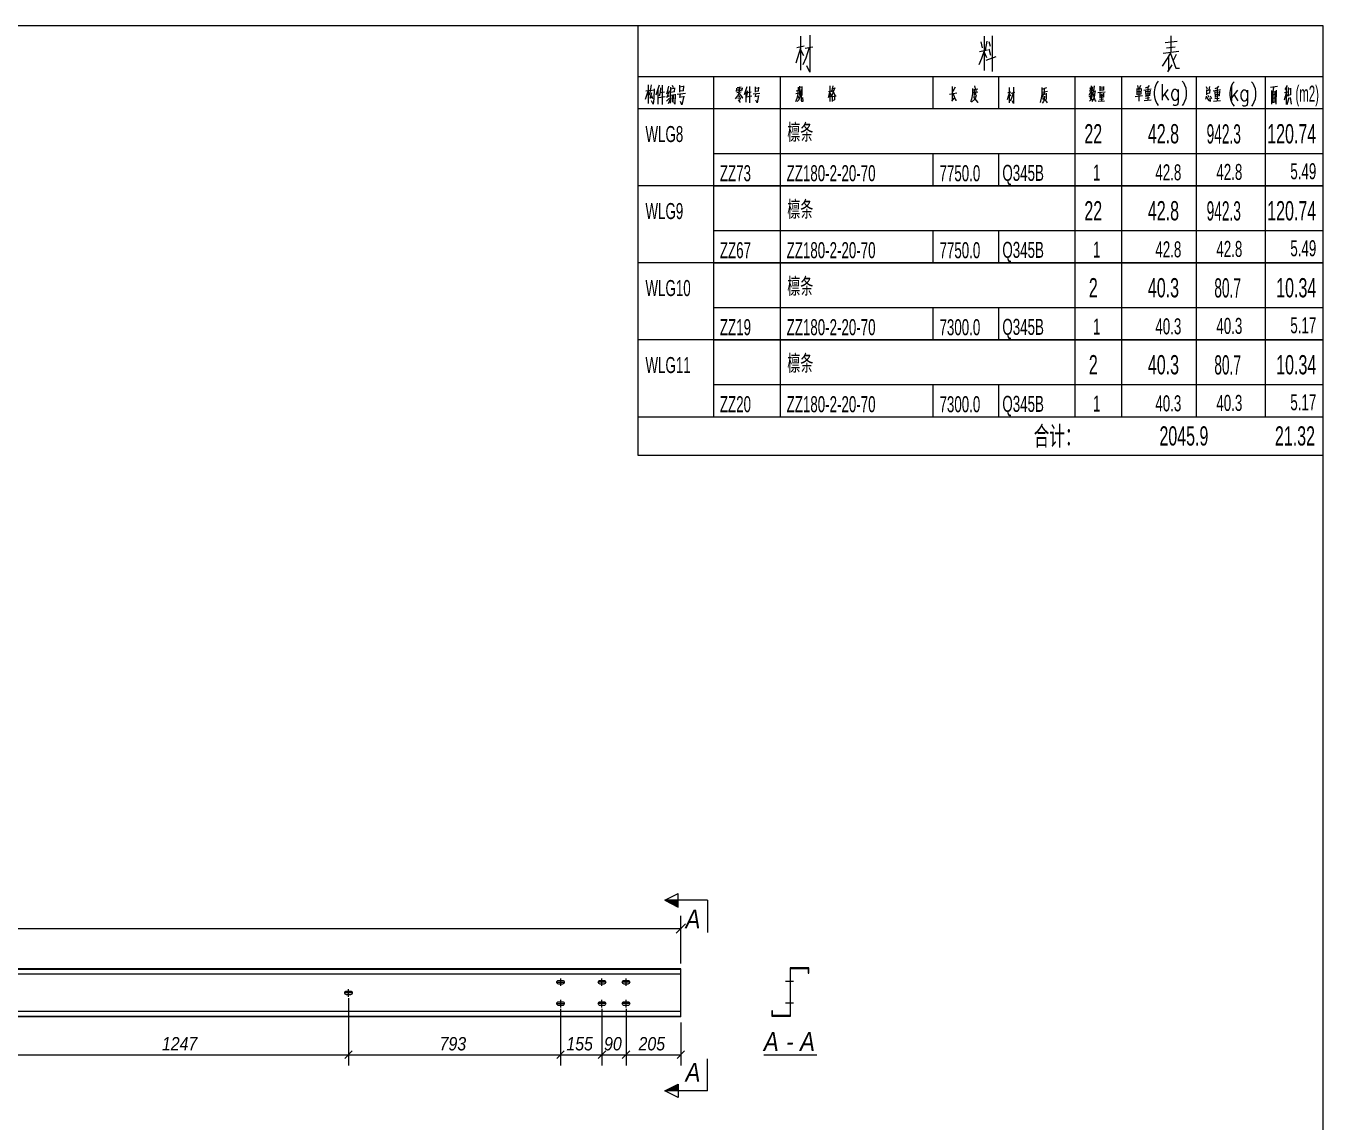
# Model space of a CAD drawing. Extents: x 857 to 4439, y -1249 to 4637.
# Drawn here: x 4196.2 to 4438.8, y 4432.2 to 4637.2 of the extents above; entities that cross this region are included whole.
import ezdxf

# ---------------------------------------------------------------- set-up
doc = ezdxf.new("R2010")
doc.units = 0
doc.header["$LTSCALE"] = 1000
doc.header["$MEASUREMENT"] = 0
doc.linetypes.add('XKITLINE00', pattern=[0])
doc.linetypes.add('XKITLINE02', pattern=[4, 2, -2])
for name, color, linetype, lineweight in [('Bolt', 7, 'Continuous', 0), ('DrawingSheet', 5, 'Continuous', 0), ('OtherObjectType', 1, 'Continuous', 0), ('Part', 2, 'Continuous', 0), ('Section', 6, 'Continuous', 0), ('Z-DIMENSIONS', 1, 'Continuous', 0)]:
    doc.layers.add(name, color=color, linetype=linetype, lineweight=lineweight)
doc.styles.add('Arial Italic', font='ariali.ttf')
doc.styles.add('宋体', font='arial.ttf')

# ---------------------------------------------------------------- blocks, each defined once
blk = doc.blocks.new('屋面檩条B区高跨二')
at = {"layer": 'Section'}
for points in [[(468.4, 250.22), (465.9, 251.47), (468.4, 251.47)], [(468.4, 215.82), (465.9, 215.82), (468.4, 217.07)]]:
    blk.add_hatch(color=1, dxfattribs=at).paths.add_polyline_path(points, flags=17)
at = {"layer": 'Bolt', "color": 3, "linetype": 'XKITLINE00', "lineweight": 0}
for p, q in [((445.7, 236.15), (445.72, 236.28)), ((445.72, 236.02), (445.7, 236.15)), ((445.7, 236.15), (445.7, 236.15)), ((445.7, 236.15), (447.1, 236.15)), ((445.72, 236.28), (445.8, 236.4)), ((445.8, 235.9), (445.72, 236.02)), ((445.8, 236.4), (445.91, 236.47)), ((445.91, 235.83), (445.8, 235.9)), ((445.91, 236.47), (446.05, 236.5)), ((446.05, 235.8), (445.91, 235.83)), ((446.05, 236.5), (446.75, 236.5)), ((446.75, 235.8), (446.05, 235.8)), ((446.4, 236.85), (446.4, 235.45)), ((446.75, 236.5), (446.88, 236.47)), ((446.88, 235.83), (446.75, 235.8)), ((446.88, 236.47), (447, 236.4)), ((447, 235.9), (446.88, 235.83)), ((447, 236.4), (447.07, 236.28)), ((447.07, 236.02), (447, 235.9)), ((447.07, 236.28), (447.1, 236.15)), ((447.1, 236.15), (447.07, 236.02)), ((447.1, 236.15), (447.1, 236.15)), ((453.45, 236.15), (453.47, 236.28)), ((453.47, 236.02), (453.45, 236.15)), ((453.45, 236.15), (453.45, 236.15)), ((454.85, 236.15), (453.45, 236.15)), ((453.47, 236.28), (453.55, 236.4)), ((453.55, 235.9), (453.47, 236.02)), ((453.55, 236.4), (453.66, 236.47)), ((453.66, 235.83), (453.55, 235.9)), ((453.66, 236.47), (453.8, 236.5)), ((453.8, 235.8), (453.66, 235.83)), ((453.8, 236.5), (454.5, 236.5)), ((454.5, 235.8), (453.8, 235.8)), ((454.15, 235.45), (454.15, 236.85)), ((454.5, 236.5), (454.63, 236.47)), ((454.63, 235.83), (454.5, 235.8)), ((454.63, 236.47), (454.75, 236.4)), ((454.75, 235.9), (454.63, 235.83)), ((454.75, 236.4), (454.82, 236.28)), ((454.82, 236.02), (454.75, 235.9)), ((454.82, 236.28), (454.85, 236.15)), ((454.85, 236.15), (454.82, 236.02)), ((454.85, 236.15), (454.85, 236.15)), ((457.95, 236.15), (457.97, 236.28)), ((457.97, 236.02), (457.95, 236.15)), ((457.95, 236.15), (457.95, 236.15)), ((459.35, 236.15), (457.95, 236.15)), ((457.97, 236.28), (458.05, 236.4)), ((458.05, 235.9), (457.97, 236.02)), ((458.05, 236.4), (458.16, 236.47)), ((458.16, 235.83), (458.05, 235.9)), ((458.16, 236.47), (458.3, 236.5)), ((458.3, 235.8), (458.16, 235.83)), ((458.3, 236.5), (459, 236.5)), ((459, 235.8), (458.3, 235.8)), ((458.65, 235.45), (458.65, 236.85)), ((459, 236.5), (459.13, 236.47)), ((459.13, 235.83), (459, 235.8)), ((459.13, 236.47), (459.25, 236.4)), ((459.25, 235.9), (459.13, 235.83)), ((459.25, 236.4), (459.32, 236.28)), ((459.32, 236.02), (459.25, 235.9)), ((459.32, 236.28), (459.35, 236.15)), ((459.35, 236.15), (459.32, 236.02)), ((459.35, 236.15), (459.35, 236.15)), ((488.47, 236.32), (489.97, 236.32)), ((489.32, 236.67), (489.42, 236.67)), ((489.32, 235.97), (489.42, 235.97)), ((406.05, 234.15), (406.07, 234.28)), ((406.07, 234.02), (406.05, 234.15)), ((406.05, 234.15), (406.05, 234.15)), ((407.45, 234.15), (406.05, 234.15)), ((406.07, 234.28), (406.15, 234.4)), ((406.15, 233.9), (406.07, 234.02)), ((406.15, 234.4), (406.26, 234.47)), ((406.26, 233.83), (406.15, 233.9)), ((406.26, 234.47), (406.4, 234.5)), ((406.4, 233.8), (406.26, 233.83)), ((406.4, 234.5), (407.1, 234.5)), ((407.1, 233.8), (406.4, 233.8)), ((406.75, 233.45), (406.75, 234.85)), ((407.1, 234.5), (407.23, 234.47)), ((407.23, 233.83), (407.1, 233.8)), ((407.23, 234.47), (407.35, 234.4)), ((407.35, 233.9), (407.23, 233.83)), ((407.35, 234.4), (407.42, 234.28)), ((407.42, 234.02), (407.35, 233.9)), ((407.42, 234.28), (407.45, 234.15)), ((407.45, 234.15), (407.42, 234.02)), ((407.45, 234.15), (407.45, 234.15)), ((445.7, 232.15), (445.72, 232.28)), ((445.72, 232.02), (445.7, 232.15)), ((445.7, 232.15), (445.7, 232.15)), ((445.7, 232.15), (447.1, 232.15)), ((445.72, 232.28), (445.8, 232.4)), ((445.8, 231.9), (445.72, 232.02)), ((445.8, 232.4), (445.91, 232.47)), ((445.91, 231.83), (445.8, 231.9)), ((445.91, 232.47), (446.05, 232.5)), ((446.05, 231.8), (445.91, 231.83)), ((446.05, 232.5), (446.75, 232.5)), ((446.75, 231.8), (446.05, 231.8)), ((446.4, 232.85), (446.4, 231.45)), ((446.75, 232.5), (446.88, 232.47)), ((446.88, 231.83), (446.75, 231.8)), ((446.88, 232.47), (447, 232.4)), ((447, 231.9), (446.88, 231.83)), ((447, 232.4), (447.07, 232.28)), ((447.07, 232.02), (447, 231.9)), ((447.07, 232.28), (447.1, 232.15)), ((447.1, 232.15), (447.07, 232.02)), ((447.1, 232.15), (447.1, 232.15)), ((453.45, 232.15), (453.47, 232.28)), ((453.47, 232.02), (453.45, 232.15)), ((453.45, 232.15), (453.45, 232.15)), ((454.85, 232.15), (453.45, 232.15)), ((453.47, 232.28), (453.55, 232.4)), ((453.55, 231.9), (453.47, 232.02)), ((453.55, 232.4), (453.66, 232.47)), ((453.66, 231.83), (453.55, 231.9)), ((453.66, 232.47), (453.8, 232.5)), ((453.8, 231.8), (453.66, 231.83)), ((453.8, 232.5), (454.5, 232.5)), ((454.5, 231.8), (453.8, 231.8)), ((454.15, 231.45), (454.15, 232.85)), ((454.5, 232.5), (454.63, 232.47)), ((454.63, 231.83), (454.5, 231.8)), ((454.63, 232.47), (454.75, 232.4)), ((454.75, 231.9), (454.63, 231.83)), ((454.75, 232.4), (454.82, 232.28)), ((454.82, 232.02), (454.75, 231.9)), ((454.82, 232.28), (454.85, 232.15)), ((454.85, 232.15), (454.82, 232.02)), ((454.85, 232.15), (454.85, 232.15)), ((457.95, 232.15), (457.97, 232.28)), ((457.97, 232.02), (457.95, 232.15)), ((457.95, 232.15), (457.95, 232.15)), ((459.35, 232.15), (457.95, 232.15)), ((457.97, 232.28), (458.05, 232.4)), ((458.05, 231.9), (457.97, 232.02)), ((458.05, 232.4), (458.16, 232.47)), ((458.16, 231.83), (458.05, 231.9)), ((458.16, 232.47), (458.3, 232.5)), ((458.3, 231.8), (458.16, 231.83)), ((458.3, 232.5), (459, 232.5)), ((459, 231.8), (458.3, 231.8)), ((458.65, 231.45), (458.65, 232.85)), ((459, 232.5), (459.13, 232.47)), ((459.13, 231.83), (459, 231.8)), ((459.13, 232.47), (459.25, 232.4)), ((459.25, 231.9), (459.13, 231.83)), ((459.25, 232.4), (459.32, 232.28)), ((459.32, 232.02), (459.25, 231.9)), ((459.32, 232.28), (459.35, 232.15)), ((459.35, 232.15), (459.32, 232.02)), ((459.35, 232.15), (459.35, 232.15)), ((488.47, 232.32), (489.97, 232.32)), ((489.32, 232.67), (489.42, 232.67)), ((489.32, 231.97), (489.42, 231.97))]:
    blk.add_line(p, q, dxfattribs=at)
at = {"layer": 'DrawingSheet', "color": 5, "linetype": 'XKITLINE00', "lineweight": 0}
for p, q in [((589, 415), (5, 415)), ((589, 5), (589, 415))]:
    blk.add_line(p, q, dxfattribs=at)
at = {"layer": 'OtherObjectType', "color": 6, "linetype": 'XKITLINE00', "lineweight": 0}
for p, q in [((460.84, 415), (460.84, 399.52)), ((460.84, 405.52), (589, 405.52)), ((475, 405.52), (475, 399.52)), ((487.48, 405.52), (487.48, 399.52)), ((516.04, 405.52), (516.04, 399.52)), ((528.28, 405.52), (528.28, 399.52)), ((542.56, 405.52), (542.56, 399.52)), ((551.32, 405.52), (551.32, 399.52)), ((565.24, 405.52), (565.24, 399.52)), ((578.2, 405.52), (578.2, 399.52)), ((460.84, 399.52), (460.84, 391.12)), ((589, 399.52), (460.84, 399.52)), ((475, 399.52), (475, 391.12)), ((487.48, 399.52), (487.48, 391.12)), ((542.56, 399.52), (542.56, 391.12)), ((551.32, 399.52), (551.32, 391.12)), ((565.24, 399.52), (565.24, 391.12)), ((578.2, 399.52), (578.2, 391.12)), ((460.84, 391.12), (460.84, 385.12)), ((475, 391.12), (475, 385.12)), ((475, 391.12), (589, 391.12)), ((487.48, 391.12), (487.48, 385.12)), ((516.04, 391.12), (516.04, 385.12)), ((528.28, 391.12), (528.28, 385.12)), ((542.56, 391.12), (542.56, 385.12)), ((551.32, 391.12), (551.32, 385.12)), ((565.24, 391.12), (565.24, 385.12)), ((578.2, 391.12), (578.2, 385.12)), ((460.84, 385.12), (460.84, 376.72)), ((589, 385.12), (460.84, 385.12)), ((475, 385.12), (589, 385.12)), ((475, 385.12), (475, 376.72)), ((487.48, 385.12), (487.48, 376.72)), ((542.56, 385.12), (542.56, 376.72)), ((551.32, 385.12), (551.32, 376.72)), ((565.24, 385.12), (565.24, 376.72)), ((578.2, 385.12), (578.2, 376.72)), ((460.84, 376.72), (460.84, 370.72)), ((475, 376.72), (475, 370.72)), ((475, 376.72), (589, 376.72)), ((487.48, 376.72), (487.48, 370.72)), ((516.04, 376.72), (516.04, 370.72)), ((528.28, 376.72), (528.28, 370.72)), ((542.56, 376.72), (542.56, 370.72)), ((551.32, 376.72), (551.32, 370.72)), ((565.24, 376.72), (565.24, 370.72)), ((578.2, 376.72), (578.2, 370.72)), ((460.84, 370.72), (460.84, 362.32)), ((589, 370.72), (460.84, 370.72)), ((475, 370.72), (589, 370.72)), ((475, 370.72), (475, 362.32)), ((487.48, 370.72), (487.48, 362.32)), ((542.56, 370.72), (542.56, 362.32)), ((551.32, 370.72), (551.32, 362.32)), ((565.24, 370.72), (565.24, 362.32)), ((578.2, 370.72), (578.2, 362.32)), ((460.84, 362.32), (460.84, 356.32)), ((475, 362.32), (475, 356.32)), ((475, 362.32), (589, 362.32)), ((487.48, 362.32), (487.48, 356.32)), ((516.04, 362.32), (516.04, 356.32)), ((528.28, 362.32), (528.28, 356.32)), ((542.56, 362.32), (542.56, 356.32)), ((551.32, 362.32), (551.32, 356.32)), ((565.24, 362.32), (565.24, 356.32)), ((578.2, 362.32), (578.2, 356.32)), ((460.84, 356.32), (460.84, 347.92)), ((589, 356.32), (460.84, 356.32)), ((475, 356.32), (589, 356.32)), ((475, 356.32), (475, 347.92)), ((487.48, 356.32), (487.48, 347.92)), ((542.56, 356.32), (542.56, 347.92)), ((551.32, 356.32), (551.32, 347.92)), ((565.24, 356.32), (565.24, 347.92)), ((578.2, 356.32), (578.2, 347.92)), ((460.84, 347.92), (460.84, 341.92)), ((475, 347.92), (475, 341.92)), ((475, 347.92), (589, 347.92)), ((487.48, 347.92), (487.48, 341.92)), ((516.04, 347.92), (516.04, 341.92)), ((528.28, 347.92), (528.28, 341.92)), ((542.56, 347.92), (542.56, 341.92)), ((551.32, 347.92), (551.32, 341.92)), ((565.24, 347.92), (565.24, 341.92)), ((578.2, 347.92), (578.2, 341.92)), ((460.84, 341.92), (460.84, 334.72)), ((460.84, 341.92), (589, 341.92)), ((475, 341.92), (589, 341.92)), ((460.84, 334.72), (589, 334.72))]:
    blk.add_line(p, q, dxfattribs=at)
at = {"layer": 'OtherObjectType', "color": 2, "linetype": 'XKITLINE00', "lineweight": 0}
for p, q in [((491.35, 406.74), (491.35, 413.07)), ((493.04, 413.27), (493.04, 406.36)), ((525.63, 413.07), (525.63, 406.65)), ((527.2, 406.51), (527.2, 413.13)), ((560.53, 413.13), (560.53, 410.08)), ((490.48, 408.07), (491.35, 410.89)), ((491.96, 411.21), (490.57, 410.89)), ((491.87, 409.41), (491.35, 410.45)), ((492.14, 410.83), (493.59, 411.12)), ((492.92, 410.98), (492.25, 408.97)), ((524.73, 410.22), (526.24, 410.51)), ((525.02, 412.02), (525.26, 410.89)), ((525.63, 410.37), (525.14, 408.89)), ((525.63, 410.08), (526.07, 409.12)), ((526.13, 412.17), (525.81, 410.45)), ((526.48, 412.08), (526.74, 411.21)), ((526.48, 410.69), (526.79, 409.55)), ((562.04, 410.22), (559.07, 409.84)), ((559.45, 411.88), (561.69, 412.17)), ((559.74, 410.89), (561.37, 411.12)), ((560.47, 409.99), (559.86, 408.89)), ((492.25, 408.97), (491.7, 407.7)), ((493.04, 406.36), (492.43, 407.55)), ((525.14, 408.89), (524.62, 407.7)), ((526.01, 408.6), (527.87, 409.26)), ((559.86, 408.89), (558.9, 407.46)), ((559.97, 406.42), (560.76, 407.7)), ((560.09, 409.12), (560.09, 406.59)), ((560.47, 409.84), (561.48, 407.09)), ((561.51, 409.64), (560.96, 408.51)), ((561.48, 407.09), (562.15, 407.09))]:
    blk.add_line(p, q, dxfattribs=at)
at = {"layer": 'OtherObjectType', "color": 4, "linetype": 'XKITLINE00', "lineweight": 0}
for p, q in [((462.28, 401.29), (462.76, 402.8)), ((463.09, 402.95), (462.34, 402.8)), ((462.76, 403.98), (462.76, 400.49)), ((463.03, 402.08), (463.23, 402.87)), ((463.23, 402.87), (463.42, 403.98)), ((463.23, 402.91), (463.93, 403.07)), ((463.93, 403.22), (463.83, 401.44)), ((464.82, 403.9), (464.2, 402.08)), ((464.58, 403.14), (464.58, 400.39)), ((465.11, 403.41), (465.03, 402.58)), ((465.05, 402.58), (465.82, 402.7)), ((465.42, 403.94), (465.42, 400.28)), ((466.6, 403.74), (466.27, 402.43)), ((466.71, 402.87), (466.27, 401.63)), ((466.98, 403.55), (466.93, 401.9)), ((467.7, 402.7), (466.95, 402.58)), ((466.98, 403.22), (467.66, 403.34)), ((467.27, 403.94), (467.44, 403.48)), ((467.7, 403.41), (467.64, 402.7)), ((468.65, 403.9), (468.65, 402.62)), ((468.65, 403.59), (469.36, 403.72)), ((469.42, 402.87), (468.65, 402.8)), ((469.42, 403.82), (469.36, 402.87)), ((479.31, 403.35), (479.22, 402.73)), ((479.29, 403.16), (480.36, 403.31)), ((479.39, 402.85), (479.66, 402.92)), ((479.41, 403.48), (480.2, 403.62)), ((479.8, 403.52), (479.8, 402.59)), ((479.93, 402.92), (480.2, 402.98)), ((479.93, 402.61), (480.2, 402.69)), ((480.38, 403.41), (480.28, 402.92)), ((481.21, 403.64), (480.71, 402.13)), ((481.02, 403.02), (481.02, 400.74)), ((481.34, 402.89), (481.26, 402.2)), ((481.71, 403.68), (481.71, 400.64)), ((482.78, 403.64), (482.78, 402.59)), ((482.78, 403.39), (483.4, 403.45)), ((483.42, 402.79), (482.78, 402.73)), ((483.42, 403.58), (483.38, 402.79)), ((490.46, 402.89), (490.98, 402.99)), ((490.81, 403.57), (490.75, 402.29)), ((491.11, 403.72), (491.11, 401.96)), ((491.6, 403.55), (491.11, 403.49)), ((491.37, 403.1), (491.23, 401.9)), ((491.56, 401.96), (491.6, 403.69)), ((496.79, 402.74), (496.44, 401.54)), ((496.5, 402.74), (497, 402.87)), ((496.79, 403.82), (496.79, 400.88)), ((496.79, 403.72), (496.79, 400.84)), ((497.31, 403.82), (497.06, 402.7)), ((497.19, 403.22), (497.66, 403.34)), ((497.23, 402.97), (497.74, 401.94)), ((497.7, 403.4), (497.41, 402.66)), ((519.61, 403.66), (519.61, 401.01)), ((519.95, 403.1), (519.61, 402.64)), ((520.19, 403.58), (519.95, 403.1)), ((523.46, 403.33), (523.42, 402.31)), ((523.46, 403.06), (524.44, 403.24)), ((523.73, 403.06), (523.73, 402.08)), ((523.81, 403.8), (523.92, 403.26)), ((524.08, 402.23), (524.1, 403.1)), ((530.37, 400.63), (530.37, 403.46)), ((531.1, 403.56), (531.1, 400.48)), ((536.41, 403.46), (536.39, 402.26)), ((537.26, 403.42), (536.41, 403.13)), ((536.46, 402.59), (537.45, 402.82)), ((536.89, 402.2), (536.91, 403.19)), ((545.61, 402.89), (545.2, 402)), ((545.28, 402.85), (545.99, 402.99)), ((545.37, 403.51), (545.49, 403.05)), ((545.61, 403.78), (545.61, 402.25)), ((545.61, 402.81), (545.9, 402.39)), ((545.86, 403.61), (545.76, 402.95)), ((546.03, 402.76), (545.9, 402.14)), ((546.11, 403.16), (546.03, 402.76)), ((546.03, 402.76), (546.52, 402.85)), ((546.17, 403.78), (546.11, 403.16)), ((546.3, 402.81), (546.23, 401.96)), ((547.25, 403.74), (547.25, 402.8)), ((547.25, 403.55), (547.95, 403.61)), ((547.25, 403.22), (547.85, 403.28)), ((547.95, 402.99), (547.25, 402.93)), ((547.97, 403.69), (547.93, 402.99)), ((554.19, 403.28), (554.19, 402.11)), ((554.94, 403.22), (554.19, 403.1)), ((554.27, 403.88), (554.44, 403.31)), ((554.29, 402.71), (554.85, 402.77)), ((554.58, 400.95), (554.58, 403.14)), ((554.85, 403.89), (554.63, 403.22)), ((554.96, 403.28), (554.9, 402.31)), ((555.49, 403), (556.88, 403.22)), ((556.2, 403.57), (555.76, 403.37)), ((555.78, 402.85), (555.83, 401.73)), ((555.81, 402.71), (556.61, 402.81)), ((556.49, 403.84), (556.2, 403.57)), ((556.2, 403.57), (556.2, 401.09)), ((556.65, 402.98), (556.57, 402.06)), ((557.54, 403.41), (557.42, 402.69)), ((557.42, 402.69), (557.42, 402.13)), ((557.75, 403.97), (557.54, 403.41)), ((557.96, 404.42), (557.75, 403.97)), ((558.18, 404.69), (557.96, 404.42)), ((558.93, 404.13), (558.93, 401.13)), ((560, 403.12), (558.93, 401.69)), ((560.75, 402.69), (560.63, 402.27)), ((560.96, 402.98), (560.75, 402.69)), ((561.18, 403.12), (560.96, 402.98)), ((561.49, 403.12), (561.18, 403.12)), ((561.7, 402.98), (561.49, 403.12)), ((561.91, 402.69), (561.7, 402.98)), ((561.91, 403.12), (561.91, 400.84)), ((562.67, 404.69), (562.88, 404.42)), ((562.88, 404.42), (563.09, 403.97)), ((563.09, 403.97), (563.31, 403.41)), ((563.31, 403.41), (563.42, 402.69)), ((563.42, 402.69), (563.42, 402.13)), ((567.16, 403.66), (567.35, 403.19)), ((567.18, 403.06), (567.18, 402.09)), ((567.18, 402.92), (567.84, 403.02)), ((567.78, 403.68), (567.62, 403.02)), ((567.84, 403.1), (567.78, 402.4)), ((568.46, 402.88), (569.83, 403.1)), ((569.17, 403.45), (568.73, 403.25)), ((568.75, 402.73), (568.81, 401.61)), ((568.77, 402.59), (569.56, 402.69)), ((569.46, 403.72), (569.17, 403.45)), ((569.17, 403.45), (569.17, 400.97)), ((569.62, 402.86), (569.54, 401.94)), ((571.69, 403.29), (571.59, 402.57)), ((571.9, 403.85), (571.69, 403.29)), ((571.88, 404.01), (571.88, 401.01)), ((572.97, 403), (571.88, 401.57)), ((572.13, 404.3), (571.9, 403.85)), ((572.35, 404.57), (572.13, 404.3)), ((573.92, 402.86), (573.7, 402.57)), ((574.13, 403), (573.92, 402.86)), ((574.46, 403), (574.13, 403)), ((574.67, 402.86), (574.46, 403)), ((574.88, 402.57), (574.67, 402.86)), ((574.88, 403), (574.88, 400.72)), ((575.64, 404.57), (575.85, 404.3)), ((575.85, 404.3), (576.06, 403.85)), ((576.06, 403.85), (576.28, 403.29)), ((576.28, 403.29), (576.37, 402.57)), ((580.45, 403.66), (579.16, 403.46)), ((579.34, 402.92), (579.36, 400.36)), ((580.28, 402.74), (579.34, 402.58)), ((579.7, 402.66), (579.81, 403.58)), ((580.22, 400.4), (580.31, 402.96)), ((581.76, 402.54), (582.35, 402.7)), ((582.3, 403.84), (581.83, 403.12)), ((582.1, 403.42), (582.1, 400.28)), ((582.47, 403.46), (582.47, 401.86)), ((582.47, 403.16), (582.92, 403.3)), ((582.94, 403.38), (582.89, 402.12)), ((462.76, 402.47), (463, 402.16)), ((463.56, 401.63), (463.09, 401.48)), ((463.17, 401.52), (463.44, 402.54)), ((463.71, 400.36), (463.42, 400.99)), ((463.67, 401.36), (463.48, 401.9)), ((463.83, 401.44), (463.71, 400.36)), ((464.78, 401.63), (465.94, 401.79)), ((465.03, 402.58), (464.84, 401.87)), ((466.21, 402.39), (466.6, 402.58)), ((466.71, 401.9), (466.21, 401.6)), ((466.21, 400.92), (466.71, 401.44)), ((466.81, 401.21), (466.54, 400.45)), ((466.93, 401.9), (466.81, 401.21)), ((466.98, 400.53), (466.95, 402.23)), ((466.98, 402.04), (467.78, 402.16)), ((467.16, 401.4), (467.64, 401.48)), ((467.25, 402.04), (467.25, 400.72)), ((467.49, 400.72), (467.53, 402.12)), ((467.76, 400.36), (467.64, 400.69)), ((467.82, 402.23), (467.76, 400.36)), ((468.2, 402.27), (469.75, 402.43)), ((469.42, 401.75), (468.59, 401.6)), ((468.76, 402.31), (468.65, 401.63)), ((469.09, 400.24), (468.82, 400.88)), ((469.44, 401.87), (469.09, 400.24)), ((479.51, 401.9), (479.08, 401.35)), ((479.39, 402.56), (479.66, 402.61)), ((479.83, 402.5), (479.51, 401.9)), ((479.58, 401.47), (480.05, 401.57)), ((479.6, 401.16), (480.01, 400.7)), ((479.7, 401.99), (479.85, 401.7)), ((480.11, 401.63), (479.78, 400.97)), ((479.8, 402.38), (480.4, 401.57)), ((480.4, 401.57), (480.49, 401.57)), ((481.26, 402.2), (481.13, 401.6)), ((481.19, 401.76), (482.16, 401.9)), ((481.42, 402.56), (482.06, 402.65)), ((482.41, 402.28), (483.69, 402.42)), ((483.42, 401.86), (482.74, 401.72)), ((482.87, 402.32), (482.78, 401.76)), ((483.15, 400.6), (482.93, 401.12)), ((483.45, 401.96), (483.15, 400.6)), ((490.59, 401.4), (490.36, 400.8)), ((491.02, 402.43), (490.4, 402.31)), ((490.75, 402.29), (490.59, 401.4)), ((490.98, 401.21), (490.67, 400.84)), ((490.71, 402.08), (490.96, 401.52)), ((491.23, 401.9), (490.98, 401.21)), ((491.39, 402.14), (491.39, 401.07)), ((491.39, 401.07), (491.46, 400.94)), ((491.46, 400.94), (491.75, 400.94)), ((491.75, 400.94), (491.73, 401.63)), ((496.79, 402.54), (496.96, 402.14)), ((497.27, 402.33), (496.9, 401.73)), ((497.21, 401.94), (497.21, 400.84)), ((497.21, 401.81), (497.64, 401.87)), ((497.21, 401.07), (497.66, 401.15)), ((497.41, 402.66), (497.27, 402.33)), ((497.64, 401.96), (497.62, 401.15)), ((497.74, 401.94), (497.93, 401.94)), ((519.16, 402.27), (520.53, 402.46)), ((519.95, 401.51), (519.53, 400.91)), ((519.8, 402.33), (520.26, 401.11)), ((520.26, 401.11), (520.53, 401.15)), ((523.26, 401.3), (523.07, 400.78)), ((523.42, 402.31), (523.26, 401.3)), ((523.28, 400.72), (523.9, 401.28)), ((523.48, 402.54), (524.44, 402.66)), ((523.65, 401.84), (524.15, 401.94)), ((523.65, 401.67), (524.35, 400.72)), ((523.73, 402.17), (524.13, 402.23)), ((523.9, 401.28), (524.06, 401.57)), ((524.06, 401.57), (524.17, 402.04)), ((524.35, 400.72), (524.5, 400.72)), ((529.96, 401.23), (530.37, 402.49)), ((530.64, 402.63), (530.02, 402.49)), ((530.58, 401.84), (530.37, 402.3)), ((530.75, 401.52), (530.5, 400.96)), ((530.7, 402.45), (531.35, 402.59)), ((531.04, 402.41), (530.75, 401.52)), ((531.1, 400.48), (530.83, 401)), ((536.31, 401.47), (536.12, 400.67)), ((536.39, 402.26), (536.31, 401.47)), ((536.72, 400.87), (536.44, 400.58)), ((536.62, 402.36), (536.62, 401.27)), ((537.2, 402.26), (536.62, 402.13)), ((536.85, 401.27), (536.72, 400.87)), ((536.93, 401.87), (536.85, 401.27)), ((536.97, 401.27), (537.41, 400.62)), ((537.24, 402.44), (537.2, 401.23)), ((545.28, 401.79), (545.78, 401.96)), ((545.57, 401.17), (545.34, 400.9)), ((545.59, 402.2), (545.43, 401.5)), ((545.43, 401.5), (545.86, 401.17)), ((545.72, 401.58), (545.57, 401.17)), ((545.82, 402.16), (545.72, 401.58)), ((546.09, 401.36), (545.78, 400.84)), ((545.95, 402.39), (546.36, 400.98)), ((546.23, 401.96), (546.09, 401.36)), ((546.36, 400.98), (546.57, 400.98)), ((546.85, 402.56), (548.22, 402.66)), ((546.92, 400.9), (548.12, 400.99)), ((547.16, 401.3), (547.95, 401.36)), ((547.23, 402.43), (547.23, 401.54)), ((547.23, 402.25), (547.95, 402.33)), ((547.95, 401.69), (547.23, 401.63)), ((547.33, 401.96), (547.81, 402)), ((547.58, 402.29), (547.58, 400.98)), ((547.97, 402.43), (547.93, 401.69)), ((553.84, 401.82), (555.23, 401.98)), ((554.19, 402.21), (554.98, 402.31)), ((556.88, 401.13), (555.52, 400.99)), ((556.57, 401.55), (555.81, 401.46)), ((556.67, 402.02), (555.83, 401.92)), ((555.87, 402.31), (556.47, 402.38)), ((557.42, 402.13), (557.54, 401.42)), ((557.54, 401.42), (557.75, 400.84)), ((557.75, 400.84), (557.96, 400.41)), ((557.96, 400.41), (558.18, 400.12)), ((559.36, 402.27), (560.09, 401.13)), ((560.63, 402.27), (560.63, 401.98)), ((560.63, 401.98), (560.75, 401.55)), ((560.75, 401.55), (560.96, 401.26)), ((560.96, 401.26), (561.18, 401.13)), ((561.18, 400.12), (560.96, 400.27)), ((561.18, 401.13), (561.49, 401.13)), ((561.49, 401.13), (561.7, 401.26)), ((561.7, 400.27), (561.49, 400.12)), ((561.7, 401.26), (561.91, 401.55)), ((561.82, 400.41), (561.7, 400.27)), ((561.91, 400.84), (561.82, 400.41)), ((562.88, 400.41), (562.67, 400.12)), ((563.09, 400.84), (562.88, 400.41)), ((563.31, 401.42), (563.09, 400.84)), ((563.42, 402.13), (563.31, 401.42)), ((567.16, 401.8), (567.04, 401.32)), ((567.16, 401.9), (567.41, 401.34)), ((567.8, 402.4), (567.18, 402.3)), ((567.41, 401.34), (567.62, 401.06)), ((567.43, 402.03), (567.66, 401.66)), ((567.62, 401.06), (567.95, 400.91)), ((567.95, 400.91), (567.86, 401.51)), ((567.91, 401.9), (568.13, 401.43)), ((569.83, 401.01), (568.5, 400.87)), ((569.54, 401.43), (568.77, 401.34)), ((569.64, 401.9), (568.81, 401.8)), ((568.84, 402.19), (569.44, 402.26)), ((571.59, 402.57), (571.59, 402.01)), ((571.59, 402.01), (571.69, 401.3)), ((571.69, 401.3), (571.9, 400.72)), ((571.9, 400.72), (572.13, 400.29)), ((572.13, 400.29), (572.35, 400)), ((572.31, 402.15), (573.06, 401.01)), ((573.7, 402.57), (573.61, 402.15)), ((573.61, 402.15), (573.61, 401.86)), ((573.61, 401.86), (573.7, 401.43)), ((573.7, 401.43), (573.92, 401.14)), ((573.92, 401.14), (574.13, 401.01)), ((574.13, 401.01), (574.46, 401.01)), ((574.46, 401.01), (574.67, 401.14)), ((574.67, 401.14), (574.88, 401.43)), ((574.79, 400.29), (574.67, 400.15)), ((574.88, 400.72), (574.79, 400.29)), ((575.85, 400.29), (575.64, 400)), ((576.06, 400.72), (575.85, 400.29)), ((576.28, 401.3), (576.06, 400.72)), ((576.37, 402.01), (576.28, 401.3)), ((576.37, 402.57), (576.37, 402.01)), ((579.36, 400.66), (580.22, 400.82)), ((579.63, 402.62), (579.63, 400.74)), ((579.88, 402.16), (579.63, 402.08)), ((579.63, 401.48), (579.88, 401.58)), ((579.97, 402.66), (579.95, 400.78)), ((581.93, 401.82), (581.7, 401.12)), ((582.1, 402.54), (581.93, 401.82)), ((582.1, 402.32), (582.33, 401.86)), ((582.58, 401.58), (582.25, 400.24)), ((582.92, 402.12), (582.47, 402)), ((582.85, 401.62), (583.05, 400.36)), ((561.49, 400.12), (561.18, 400.12)), ((574.13, 400), (573.92, 400.15)), ((574.46, 400), (574.13, 400)), ((574.67, 400.15), (574.46, 400))]:
    blk.add_line(p, q, dxfattribs=at)
at = {"layer": 'OtherObjectType', "color": 1, "linetype": 'XKITLINE00', "lineweight": 0}
blk.add_line((484.43, 222.57), (494.31, 222.57), dxfattribs=at)
at = {"layer": 'Part', "color": 2, "linetype": 'XKITLINE00', "lineweight": 0}
for p, q in [((468.9, 238.65), (298.05, 238.65)), ((468.9, 229.65), (468.9, 238.65)), ((492.82, 238.82), (489.32, 238.82)), ((489.32, 238.82), (489.32, 229.92)), ((489.42, 229.82), (489.42, 238.72)), ((489.42, 238.72), (492.72, 238.72)), ((492.72, 238.72), (492.72, 237.82)), ((492.72, 237.82), (492.82, 237.82)), ((492.82, 237.82), (492.82, 238.82)), ((468.9, 230.65), (298.05, 230.65)), ((486.02, 230.82), (485.92, 230.82)), ((485.92, 230.82), (485.92, 229.82)), ((486.02, 229.92), (486.02, 230.82)), ((468.9, 229.65), (298.05, 229.65)), ((485.92, 229.82), (489.42, 229.82)), ((489.32, 229.92), (486.02, 229.92))]:
    blk.add_line(p, q, dxfattribs=at)
at = {"layer": 'Part', "color": 7, "linetype": 'XKITLINE02', "lineweight": 0}
for p, q in [((468.9, 238.55), (298.05, 238.55)), ((468.9, 237.65), (298.05, 237.65)), ((468.9, 229.75), (298.05, 229.75))]:
    blk.add_line(p, q, dxfattribs=at)
at = {"layer": 'Section', "color": 1, "linetype": 'XKITLINE00', "lineweight": 0}
for p, q in [((465.9, 251.47), (468.4, 252.72)), ((468.4, 250.22), (468.4, 252.72)), ((465.9, 251.47), (468.4, 250.22)), ((473.9, 251.47), (465.9, 251.47)), ((473.9, 251.47), (473.9, 245.47)), ((473.9, 215.82), (473.9, 221.82)), ((465.9, 215.82), (468.4, 217.07)), ((468.4, 217.07), (468.4, 214.57)), ((468.4, 214.57), (465.9, 215.82)), ((473.9, 215.82), (465.9, 215.82))]:
    blk.add_line(p, q, dxfattribs=at)
at = {"layer": 'Z-DIMENSIONS', "color": 4, "linetype": 'XKITLINE00', "lineweight": 0}
for p, q in [((468.9, 239.65), (468.9, 248.6)), ((109.6, 246.2), (468.9, 246.2)), ((469.75, 247.05), (468.05, 245.35)), ((406.75, 233.15), (406.75, 220.6)), ((406.75, 233.15), (406.75, 220.6)), ((446.4, 231.15), (446.4, 220.6)), ((446.4, 231.15), (446.4, 220.6)), ((454.15, 231.15), (454.15, 220.6)), ((454.15, 231.15), (454.15, 220.6)), ((458.65, 231.15), (458.65, 220.6)), ((458.65, 231.15), (458.65, 220.6)), ((468.9, 228.65), (468.9, 220.6)), ((407.45, 223.3), (406.04, 221.89)), ((407.45, 223.3), (406.04, 221.89)), ((447.1, 223.3), (445.69, 221.89)), ((447.1, 223.3), (445.69, 221.89)), ((454.85, 223.3), (453.44, 221.89)), ((454.85, 223.3), (453.44, 221.89)), ((459.35, 223.3), (457.94, 221.89)), ((459.35, 223.3), (457.94, 221.89)), ((469.6, 223.3), (468.19, 221.89)), ((344.4, 222.6), (406.75, 222.6)), ((406.75, 222.6), (446.4, 222.6)), ((446.4, 222.6), (454.15, 222.6)), ((454.15, 222.6), (458.65, 222.6)), ((458.65, 222.6), (468.9, 222.6))]:
    blk.add_line(p, q, dxfattribs=at)
at = {"layer": 'Z-DIMENSIONS', "color": 3}
for p in [(468.9, 246.2), (406.75, 222.6), (406.75, 222.6), (446.4, 222.6), (446.4, 222.6), (454.15, 222.6), (454.15, 222.6), (458.65, 222.6), (458.65, 222.6), (468.9, 222.6)]:
    blk.add_point(p, dxfattribs=at)
at = {"layer": 'OtherObjectType', "color": 4, "style": '宋体'}
for s, height, width, p in [('(m2)', 3, 0.51, (583.84, 400.84)), ('22', 3.6, 0.595, (544.36, 393.04)), ('42.8', 3.6, 0.595, (556.24, 393.04)), ('120.74', 3.6, 0.595, (578.56, 393.04)), ('22', 3.6, 0.595, (544.36, 378.64)), ('42.8', 3.6, 0.595, (556.24, 378.64)), ('120.74', 3.6, 0.595, (578.56, 378.64)), ('2', 3.6, 0.595, (545.2, 364.24)), ('40.3', 3.6, 0.595, (556.24, 364.24)), ('10.34', 3.6, 0.595, (580.24, 364.24)), ('2', 3.6, 0.595, (545.2, 349.84)), ('40.3', 3.6, 0.595, (556.24, 349.84)), ('10.34', 3.6, 0.595, (580.24, 349.84))]:
    blk.add_text(s, height=height, dxfattribs=dict(at, width=width)).set_placement(p)
at = {"layer": 'OtherObjectType', "color": 7, "style": '宋体', "width": 0.595}
for s, height, p in [('WLG8', 3, (462.28, 393.28)), ('檩条', 3, (488.8, 393.64)), ('ZZ73', 3, (476.2, 385.96)), ('ZZ180-2-20-70', 3, (488.68, 385.96)), ('7750.0', 3, (517.27, 385.95)), ('Q345B', 3, (529.03, 386.02)), ('1', 3, (545.98, 386.08)), ('42.8', 3, (557.64, 386.12)), ('42.8', 3, (569.05, 386.2)), ('5.49', 3, (582.88, 386.32)), ('WLG9', 3, (462.28, 378.88)), ('檩条', 3, (488.8, 379.24)), ('ZZ67', 3, (476.2, 371.56)), ('ZZ180-2-20-70', 3, (488.68, 371.56)), ('7750.0', 3, (517.27, 371.55)), ('Q345B', 3, (529.03, 371.62)), ('1', 3, (545.98, 371.68)), ('42.8', 3, (557.64, 371.72)), ('42.8', 3, (569.05, 371.8)), ('5.49', 3, (582.88, 371.92)), ('WLG10', 3, (462.28, 364.48)), ('檩条', 3, (488.8, 364.84)), ('ZZ19', 3, (476.2, 357.16)), ('ZZ180-2-20-70', 3, (488.68, 357.16)), ('7300.0', 3, (517.27, 357.15)), ('Q345B', 3, (529.03, 357.22)), ('1', 3, (545.98, 357.28)), ('40.3', 3, (557.64, 357.32)), ('40.3', 3, (569.05, 357.4)), ('5.17', 3, (582.88, 357.52)), ('WLG11', 3, (462.28, 350.08)), ('檩条', 3, (488.8, 350.44)), ('ZZ20', 3, (476.2, 342.76)), ('ZZ180-2-20-70', 3, (488.68, 342.76)), ('7300.0', 3, (517.27, 342.75)), ('Q345B', 3, (529.03, 342.82)), ('1', 3, (545.98, 342.88)), ('40.3', 3, (557.64, 342.92)), ('40.3', 3, (569.05, 343)), ('5.17', 3, (582.88, 343.12)), ('合计：', 3.6, (534.88, 336.52))]:
    blk.add_text(s, height=height, dxfattribs=at).set_placement(p)
at = {"layer": 'OtherObjectType', "color": 6, "style": '宋体'}
for s, width, p in [('942.3', 0.51, (567.22, 393.01)), ('942.3', 0.51, (567.22, 378.61)), ('80.7', 0.51, (568.66, 364.21)), ('80.7', 0.51, (568.66, 349.81)), ('2045.9', 0.595, (558.4, 336.52)), ('21.32', 0.595, (580, 336.52))]:
    blk.add_text(s, height=3.6, dxfattribs=dict(at, width=width)).set_placement(p)
at = {"layer": 'OtherObjectType', "color": 1, "style": 'Arial Italic', "width": 0.85}
for s, p in [('A', (484.43, 223.32)), ('A', (491.2, 223.32)), ('-', (488.59, 223.32))]:
    blk.add_text(s, height=3.5, dxfattribs=at).set_placement(p)
at = {"layer": 'Section', "color": 3, "style": 'Arial Italic', "width": 0.85}
for p in [(469.78, 246.22), (469.78, 217.57)]:
    blk.add_text('A', height=3.5, dxfattribs=at).set_placement(p)
at = {"layer": 'Z-DIMENSIONS', "color": 3, "style": 'Arial Italic', "width": 0.85}
for s, p in [('1247', (371.86, 223.4)), ('793', (423.79, 223.4)), ('155', (447.49, 223.4)), ('90', (454.54, 223.4)), ('205', (460.99, 223.4))]:
    blk.add_text(s, height=2.5, dxfattribs=at).set_placement(p)

msp = doc.modelspace()

# ---------------------------------------------------------------- block references
msp.add_blockref('屋面檩条B区高跨二', (3849.82, 4222.21))

doc.saveas('drawing.dxf')
